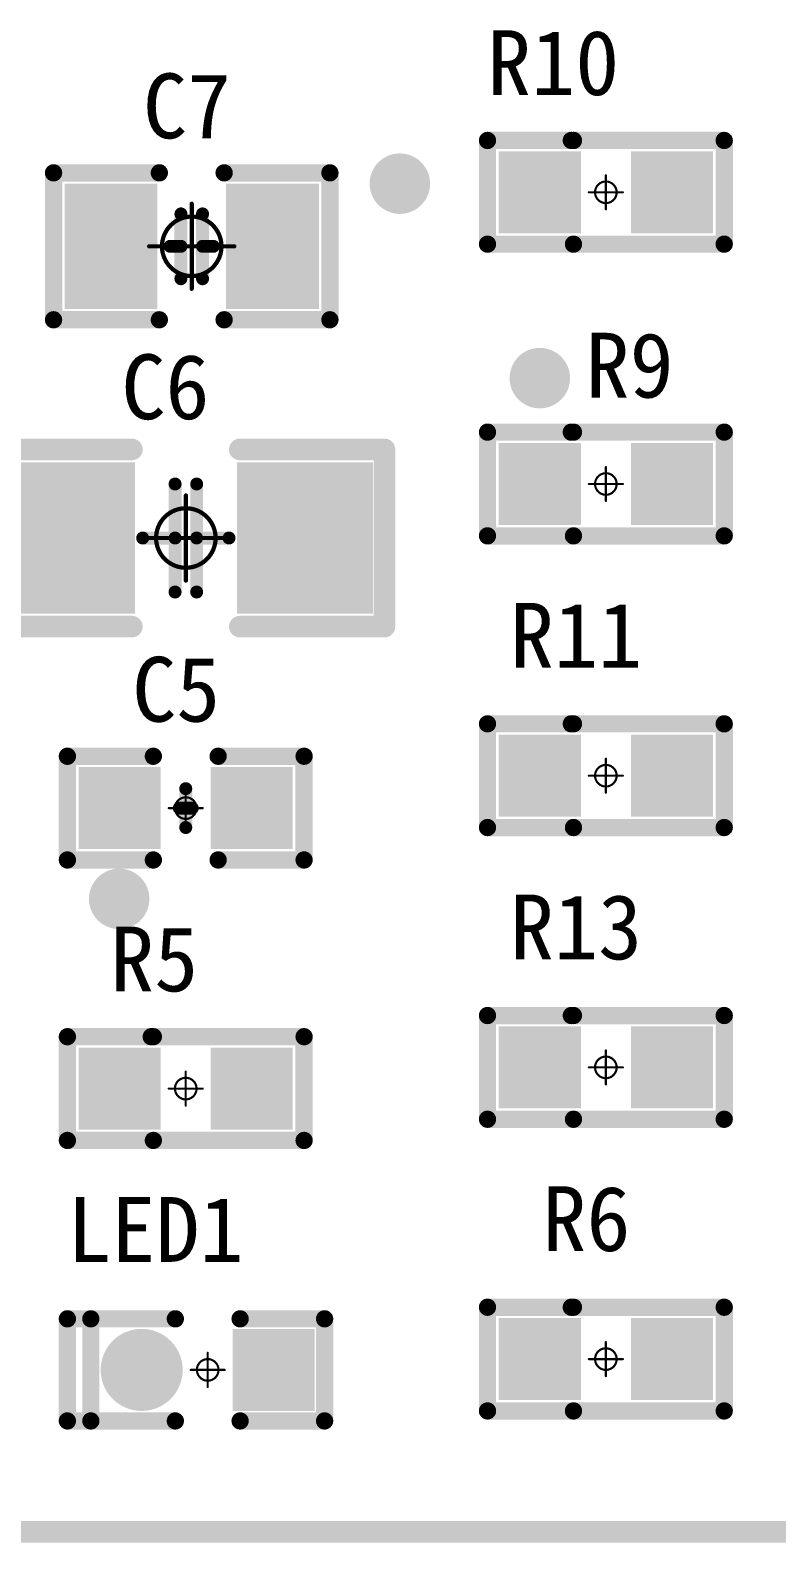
# Model space of a CAD drawing. Header units: millimetres. Extents: x 2.06 to 5.45, y 2.78 to 4.16.
# Drawn here: x 2.838 to 3.184, y 2.925 to 3.625 of the extents above; entities that cross this region are included whole.
import ezdxf

# ---------------------------------------------------------------- set-up
doc = ezdxf.new("R2010")
doc.units = ezdxf.units.MM
doc.header["$MEASUREMENT"] = 0
for name, color, linetype in [('BottomSolder', 6, 'Continuous'), ('Mechanical1', 6, 'Continuous'), ('Mechanical15', 56, 'Continuous'), ('MultiLayer', 9, 'Continuous'), ('TopOverlay', 2, 'Continuous'), ('TopPaste', 8, 'Continuous'), ('TopSolder', 216, 'Continuous'), ('ViaHoleLayer', 16, 'Continuous')]:
    doc.layers.add(name, color=color, linetype=linetype)

# ---------------------------------------------------------------- blocks, each defined once
blk = doc.blocks.new('R_0603_L_7')
at = {"layer": 'Mechanical15', "const_width": 0.001}
for points in [[(0, -0.00787), (0, 0.00787)], [(-0.00787, 0), (0.00787, 0)]]:
    blk.add_lwpolyline(points, dxfattribs=at)
at = {"layer": 'Mechanical15'}
for points, const_width in [([(-0.00025, 0.00787, 1), (0.00025, 0.00787, 1)], 0.0005), ([(-0.00812, 0, 1), (-0.00762, 0, 1)], 0.0005), ([(0.005, 0, 1), (-0.005, 0, 1)], 0.001), ([(-0.00525, 0, 1), (-0.00475, 0, 1)], 0.0005), ([(0.00475, 0, 1), (0.00525, 0, 1)], 0.0005), ([(0.00762, 0, 1), (0.00812, 0, 1)], 0.0005), ([(-0.00025, -0.00787, 1), (0.00025, -0.00787, 1)], 0.0005)]:
    blk.add_lwpolyline(points, format="xyb", close=True, dxfattribs=dict(at, const_width=const_width))
at = {"layer": 'TopOverlay', "const_width": 0.008}
for points in [[(-0.05482, 0.024), (-0.015, 0.024)], [(-0.05482, -0.024), (-0.05482, 0.024)], [(-0.016, 0.024), (0.05482, 0.024)], [(0.05482, -0.024), (0.05482, 0.024)], [(-0.05482, -0.024), (-0.015, -0.024)], [(-0.015, -0.024), (0.05482, -0.024)]]:
    blk.add_lwpolyline(points, dxfattribs=at)
at = {"layer": 'TopOverlay', "const_width": 0.004}
for points in [[(-0.05682, 0.024, 1), (-0.05282, 0.024, 1)], [(-0.05682, 0.024, 1), (-0.05282, 0.024, 1)], [(-0.018, 0.024, 1), (-0.014, 0.024, 1)], [(-0.017, 0.024, 1), (-0.013, 0.024, 1)], [(0.05282, 0.024, 1), (0.05682, 0.024, 1)], [(0.05282, 0.024, 1), (0.05682, 0.024, 1)], [(-0.05682, -0.024, 1), (-0.05282, -0.024, 1)], [(-0.05682, -0.024, 1), (-0.05282, -0.024, 1)], [(-0.017, -0.024, 1), (-0.013, -0.024, 1)], [(-0.017, -0.024, 1), (-0.013, -0.024, 1)], [(0.05282, -0.024, 1), (0.05682, -0.024, 1)], [(0.05282, -0.024, 1), (0.05682, -0.024, 1)]]:
    blk.add_lwpolyline(points, format="xyb", close=True, dxfattribs=at)
at = {"layer": 'TopPaste'}
for points in [[(-0.04559, -0.015), (-0.01559, -0.015), (-0.04559, 0.015), (-0.01559, 0.015)], [(0.01559, -0.015), (0.04559, -0.015), (0.01559, 0.015), (0.04559, 0.015)]]:
    blk.add_solid(points, dxfattribs=at)
at = {"layer": 'TopSolder'}
for points in [[(-0.04959, -0.019), (-0.01159, -0.019), (-0.04959, 0.019), (-0.01159, 0.019)], [(0.01159, -0.019), (0.04959, -0.019), (0.01159, 0.019), (0.04959, 0.019)]]:
    blk.add_solid(points, dxfattribs=at)
blk = doc.blocks.new('R_0603_L_8')
at = {"layer": 'Mechanical15', "const_width": 0.001}
for points in [[(0, -0.00787), (0, 0.00787)], [(-0.00787, 0), (0.00787, 0)]]:
    blk.add_lwpolyline(points, dxfattribs=at)
at = {"layer": 'Mechanical15'}
for points, const_width in [([(-0.00025, 0.00787, 1), (0.00025, 0.00787, 1)], 0.0005), ([(-0.00812, 0, 1), (-0.00762, 0, 1)], 0.0005), ([(0.005, 0, 1), (-0.005, 0, 1)], 0.001), ([(-0.00525, 0, 1), (-0.00475, 0, 1)], 0.0005), ([(0.00475, 0, 1), (0.00525, 0, 1)], 0.0005), ([(0.00762, 0, 1), (0.00812, 0, 1)], 0.0005), ([(-0.00025, -0.00787, 1), (0.00025, -0.00787, 1)], 0.0005)]:
    blk.add_lwpolyline(points, format="xyb", close=True, dxfattribs=dict(at, const_width=const_width))
at = {"layer": 'TopOverlay', "const_width": 0.008}
for points in [[(-0.05482, 0.024), (-0.015, 0.024)], [(-0.05482, -0.024), (-0.05482, 0.024)], [(-0.016, 0.024), (0.05482, 0.024)], [(0.05482, -0.024), (0.05482, 0.024)], [(-0.05482, -0.024), (-0.015, -0.024)], [(-0.015, -0.024), (0.05482, -0.024)]]:
    blk.add_lwpolyline(points, dxfattribs=at)
at = {"layer": 'TopOverlay', "const_width": 0.004}
for points in [[(-0.05682, 0.024, 1), (-0.05282, 0.024, 1)], [(-0.05682, 0.024, 1), (-0.05282, 0.024, 1)], [(-0.018, 0.024, 1), (-0.014, 0.024, 1)], [(-0.017, 0.024, 1), (-0.013, 0.024, 1)], [(0.05282, 0.024, 1), (0.05682, 0.024, 1)], [(0.05282, 0.024, 1), (0.05682, 0.024, 1)], [(-0.05682, -0.024, 1), (-0.05282, -0.024, 1)], [(-0.05682, -0.024, 1), (-0.05282, -0.024, 1)], [(-0.017, -0.024, 1), (-0.013, -0.024, 1)], [(-0.017, -0.024, 1), (-0.013, -0.024, 1)], [(0.05282, -0.024, 1), (0.05682, -0.024, 1)], [(0.05282, -0.024, 1), (0.05682, -0.024, 1)]]:
    blk.add_lwpolyline(points, format="xyb", close=True, dxfattribs=at)
at = {"layer": 'TopPaste'}
for points in [[(-0.04559, -0.015), (-0.01559, -0.015), (-0.04559, 0.015), (-0.01559, 0.015)], [(0.01559, -0.015), (0.04559, -0.015), (0.01559, 0.015), (0.04559, 0.015)]]:
    blk.add_solid(points, dxfattribs=at)
at = {"layer": 'TopSolder'}
for points in [[(-0.04959, -0.019), (-0.01159, -0.019), (-0.04959, 0.019), (-0.01159, 0.019)], [(0.01159, -0.019), (0.04959, -0.019), (0.01159, 0.019), (0.04959, 0.019)]]:
    blk.add_solid(points, dxfattribs=at)
blk = doc.blocks.new('R_0603_L_9')
at = {"layer": 'Mechanical15', "const_width": 0.001}
for points in [[(0, -0.00787), (0, 0.00787)], [(-0.00787, 0), (0.00787, 0)]]:
    blk.add_lwpolyline(points, dxfattribs=at)
at = {"layer": 'Mechanical15'}
for points, const_width in [([(-0.00025, 0.00787, 1), (0.00025, 0.00787, 1)], 0.0005), ([(-0.00812, 0, 1), (-0.00762, 0, 1)], 0.0005), ([(0.005, 0, 1), (-0.005, 0, 1)], 0.001), ([(-0.00525, 0, 1), (-0.00475, 0, 1)], 0.0005), ([(0.00475, 0, 1), (0.00525, 0, 1)], 0.0005), ([(0.00762, 0, 1), (0.00812, 0, 1)], 0.0005), ([(-0.00025, -0.00787, 1), (0.00025, -0.00787, 1)], 0.0005)]:
    blk.add_lwpolyline(points, format="xyb", close=True, dxfattribs=dict(at, const_width=const_width))
at = {"layer": 'TopOverlay', "const_width": 0.008}
for points in [[(-0.05482, 0.024), (-0.015, 0.024)], [(-0.05482, -0.024), (-0.05482, 0.024)], [(-0.016, 0.024), (0.05482, 0.024)], [(0.05482, -0.024), (0.05482, 0.024)], [(-0.05482, -0.024), (-0.015, -0.024)], [(-0.015, -0.024), (0.05482, -0.024)]]:
    blk.add_lwpolyline(points, dxfattribs=at)
at = {"layer": 'TopOverlay', "const_width": 0.004}
for points in [[(-0.05682, 0.024, 1), (-0.05282, 0.024, 1)], [(-0.05682, 0.024, 1), (-0.05282, 0.024, 1)], [(-0.018, 0.024, 1), (-0.014, 0.024, 1)], [(-0.017, 0.024, 1), (-0.013, 0.024, 1)], [(0.05282, 0.024, 1), (0.05682, 0.024, 1)], [(0.05282, 0.024, 1), (0.05682, 0.024, 1)], [(-0.05682, -0.024, 1), (-0.05282, -0.024, 1)], [(-0.05682, -0.024, 1), (-0.05282, -0.024, 1)], [(-0.017, -0.024, 1), (-0.013, -0.024, 1)], [(-0.017, -0.024, 1), (-0.013, -0.024, 1)], [(0.05282, -0.024, 1), (0.05682, -0.024, 1)], [(0.05282, -0.024, 1), (0.05682, -0.024, 1)]]:
    blk.add_lwpolyline(points, format="xyb", close=True, dxfattribs=at)
at = {"layer": 'TopPaste'}
for points in [[(-0.04559, -0.015), (-0.01559, -0.015), (-0.04559, 0.015), (-0.01559, 0.015)], [(0.01559, -0.015), (0.04559, -0.015), (0.01559, 0.015), (0.04559, 0.015)]]:
    blk.add_solid(points, dxfattribs=at)
at = {"layer": 'TopSolder'}
for points in [[(-0.04959, -0.019), (-0.01159, -0.019), (-0.04959, 0.019), (-0.01159, 0.019)], [(0.01159, -0.019), (0.04959, -0.019), (0.01159, 0.019), (0.04959, 0.019)]]:
    blk.add_solid(points, dxfattribs=at)
blk = doc.blocks.new('LED_0603R_10')
at = {"layer": 'Mechanical15', "const_width": 0.001}
for points in [[(0, 0.00787), (0, -0.00788)], [(0.00787, 0), (-0.00788, 0)]]:
    blk.add_lwpolyline(points, dxfattribs=at)
at = {"layer": 'Mechanical15'}
for points, const_width in [([(-0.00025, 0.00787, 1), (0.00025, 0.00787, 1)], 0.0005), ([(-0.00813, 0, 1), (-0.00763, 0, 1)], 0.0005), ([(0.005, 0, 1), (-0.005, 0, 1)], 0.001), ([(-0.00525, 0, 1), (-0.00475, 0, 1)], 0.0005), ([(0.00475, 0, 1), (0.00525, 0, 1)], 0.0005), ([(0.00762, 0, 1), (0.00812, 0, 1)], 0.0005), ([(-0.00025, -0.00788, 1), (0.00025, -0.00788, 1)], 0.0005)]:
    blk.add_lwpolyline(points, format="xyb", close=True, dxfattribs=dict(at, const_width=const_width))
at = {"layer": 'TopOverlay', "const_width": 0.008}
for points in [[(-0.05414, 0.02362), (-0.05414, -0.02363)], [(-0.01501, 0.02362), (-0.05414, 0.02362)], [(0.065, 0.02362), (0.01499, 0.02362)], [(0.05413, 0.02362), (0.05413, -0.02363)], [(0.065, 0.02362), (0.065, -0.02363)], [(-0.01501, -0.02363), (-0.05414, -0.02363)], [(0.065, -0.02363), (0.01499, -0.02363)]]:
    blk.add_lwpolyline(points, dxfattribs=at)
at = {"layer": 'TopOverlay', "const_width": 0.004}
for points in [[(-0.05614, 0.02362, 1), (-0.05214, 0.02362, 1)], [(-0.05614, 0.02362, 1), (-0.05214, 0.02362, 1)], [(-0.01701, 0.02362, 1), (-0.01301, 0.02362, 1)], [(0.01299, 0.02362, 1), (0.01699, 0.02362, 1)], [(0.05213, 0.02362, 1), (0.05613, 0.02362, 1)], [(0.063, 0.02362, 1), (0.067, 0.02362, 1)], [(0.063, 0.02362, 1), (0.067, 0.02362, 1)], [(-0.05614, -0.02363, 1), (-0.05214, -0.02363, 1)], [(-0.05614, -0.02363, 1), (-0.05214, -0.02363, 1)], [(-0.01701, -0.02363, 1), (-0.01301, -0.02363, 1)], [(0.01299, -0.02363, 1), (0.01699, -0.02363, 1)], [(0.05213, -0.02363, 1), (0.05613, -0.02363, 1)], [(0.063, -0.02363, 1), (0.067, -0.02363, 1)], [(0.063, -0.02363, 1), (0.067, -0.02363, 1)]]:
    blk.add_lwpolyline(points, format="xyb", close=True, dxfattribs=at)
at = {"layer": 'TopPaste', "const_width": 0.015}
blk.add_lwpolyline([(0.02309, 0, 1), (0.03809, 0, 1)], format="xyb", close=True, dxfattribs=at)
at = {"layer": 'TopPaste'}
blk.add_solid([(-0.04559, -0.015), (-0.01559, -0.015), (-0.04559, 0.015), (-0.01559, 0.015)], dxfattribs=at)
at = {"layer": 'TopSolder', "const_width": 0.019}
blk.add_lwpolyline([(0.02109, 0, 1), (0.04009, 0, 1)], format="xyb", close=True, dxfattribs=at)
at = {"layer": 'TopSolder'}
blk.add_solid([(-0.04959, -0.019), (-0.01159, -0.019), (-0.04959, 0.019), (-0.01159, 0.019)], dxfattribs=at)
blk = doc.blocks.new('R_0603_L_29')
at = {"layer": 'Mechanical15', "const_width": 0.001}
for points in [[(0, -0.00787), (0, 0.00787)], [(-0.00787, 0), (0.00787, 0)]]:
    blk.add_lwpolyline(points, dxfattribs=at)
at = {"layer": 'Mechanical15'}
for points, const_width in [([(-0.00025, 0.00787, 1), (0.00025, 0.00787, 1)], 0.0005), ([(-0.00812, 0, 1), (-0.00762, 0, 1)], 0.0005), ([(0.005, 0, 1), (-0.005, 0, 1)], 0.001), ([(-0.00525, 0, 1), (-0.00475, 0, 1)], 0.0005), ([(0.00475, 0, 1), (0.00525, 0, 1)], 0.0005), ([(0.00762, 0, 1), (0.00812, 0, 1)], 0.0005), ([(-0.00025, -0.00787, 1), (0.00025, -0.00787, 1)], 0.0005)]:
    blk.add_lwpolyline(points, format="xyb", close=True, dxfattribs=dict(at, const_width=const_width))
at = {"layer": 'TopOverlay', "const_width": 0.008}
for points in [[(-0.05482, 0.024), (-0.015, 0.024)], [(-0.05482, -0.024), (-0.05482, 0.024)], [(-0.016, 0.024), (0.05482, 0.024)], [(0.05482, -0.024), (0.05482, 0.024)], [(-0.05482, -0.024), (-0.015, -0.024)], [(-0.015, -0.024), (0.05482, -0.024)]]:
    blk.add_lwpolyline(points, dxfattribs=at)
at = {"layer": 'TopOverlay', "const_width": 0.004}
for points in [[(-0.05682, 0.024, 1), (-0.05282, 0.024, 1)], [(-0.05682, 0.024, 1), (-0.05282, 0.024, 1)], [(-0.018, 0.024, 1), (-0.014, 0.024, 1)], [(-0.017, 0.024, 1), (-0.013, 0.024, 1)], [(0.05282, 0.024, 1), (0.05682, 0.024, 1)], [(0.05282, 0.024, 1), (0.05682, 0.024, 1)], [(-0.05682, -0.024, 1), (-0.05282, -0.024, 1)], [(-0.05682, -0.024, 1), (-0.05282, -0.024, 1)], [(-0.017, -0.024, 1), (-0.013, -0.024, 1)], [(-0.017, -0.024, 1), (-0.013, -0.024, 1)], [(0.05282, -0.024, 1), (0.05682, -0.024, 1)], [(0.05282, -0.024, 1), (0.05682, -0.024, 1)]]:
    blk.add_lwpolyline(points, format="xyb", close=True, dxfattribs=at)
at = {"layer": 'TopPaste'}
for points in [[(-0.04559, -0.015), (-0.01559, -0.015), (-0.04559, 0.015), (-0.01559, 0.015)], [(0.01559, -0.015), (0.04559, -0.015), (0.01559, 0.015), (0.04559, 0.015)]]:
    blk.add_solid(points, dxfattribs=at)
at = {"layer": 'TopSolder'}
for points in [[(-0.04959, -0.019), (-0.01159, -0.019), (-0.04959, 0.019), (-0.01159, 0.019)], [(0.01159, -0.019), (0.04959, -0.019), (0.01159, 0.019), (0.04959, 0.019)]]:
    blk.add_solid(points, dxfattribs=at)
blk = doc.blocks.new('R_0603_L_30')
at = {"layer": 'Mechanical15', "const_width": 0.001}
for points in [[(0, -0.00787), (0, 0.00787)], [(-0.00787, 0), (0.00787, 0)]]:
    blk.add_lwpolyline(points, dxfattribs=at)
at = {"layer": 'Mechanical15'}
for points, const_width in [([(-0.00025, 0.00787, 1), (0.00025, 0.00787, 1)], 0.0005), ([(-0.00812, 0, 1), (-0.00762, 0, 1)], 0.0005), ([(0.005, 0, 1), (-0.005, 0, 1)], 0.001), ([(-0.00525, 0, 1), (-0.00475, 0, 1)], 0.0005), ([(0.00475, 0, 1), (0.00525, 0, 1)], 0.0005), ([(0.00762, 0, 1), (0.00812, 0, 1)], 0.0005), ([(-0.00025, -0.00787, 1), (0.00025, -0.00787, 1)], 0.0005)]:
    blk.add_lwpolyline(points, format="xyb", close=True, dxfattribs=dict(at, const_width=const_width))
at = {"layer": 'TopOverlay', "const_width": 0.008}
for points in [[(-0.05482, 0.024), (-0.015, 0.024)], [(-0.05482, -0.024), (-0.05482, 0.024)], [(-0.016, 0.024), (0.05482, 0.024)], [(0.05482, -0.024), (0.05482, 0.024)], [(-0.05482, -0.024), (-0.015, -0.024)], [(-0.015, -0.024), (0.05482, -0.024)]]:
    blk.add_lwpolyline(points, dxfattribs=at)
at = {"layer": 'TopOverlay', "const_width": 0.004}
for points in [[(-0.05682, 0.024, 1), (-0.05282, 0.024, 1)], [(-0.05682, 0.024, 1), (-0.05282, 0.024, 1)], [(-0.018, 0.024, 1), (-0.014, 0.024, 1)], [(-0.017, 0.024, 1), (-0.013, 0.024, 1)], [(0.05282, 0.024, 1), (0.05682, 0.024, 1)], [(0.05282, 0.024, 1), (0.05682, 0.024, 1)], [(-0.05682, -0.024, 1), (-0.05282, -0.024, 1)], [(-0.05682, -0.024, 1), (-0.05282, -0.024, 1)], [(-0.017, -0.024, 1), (-0.013, -0.024, 1)], [(-0.017, -0.024, 1), (-0.013, -0.024, 1)], [(0.05282, -0.024, 1), (0.05682, -0.024, 1)], [(0.05282, -0.024, 1), (0.05682, -0.024, 1)]]:
    blk.add_lwpolyline(points, format="xyb", close=True, dxfattribs=at)
at = {"layer": 'TopPaste'}
for points in [[(-0.04559, -0.015), (-0.01559, -0.015), (-0.04559, 0.015), (-0.01559, 0.015)], [(0.01559, -0.015), (0.04559, -0.015), (0.01559, 0.015), (0.04559, 0.015)]]:
    blk.add_solid(points, dxfattribs=at)
at = {"layer": 'TopSolder'}
for points in [[(-0.04959, -0.019), (-0.01159, -0.019), (-0.04959, 0.019), (-0.01159, 0.019)], [(0.01159, -0.019), (0.04959, -0.019), (0.01159, 0.019), (0.04959, 0.019)]]:
    blk.add_solid(points, dxfattribs=at)
blk = doc.blocks.new('R_0603_L_33')
at = {"layer": 'Mechanical15', "const_width": 0.001}
for points in [[(0, -0.00787), (0, 0.00787)], [(-0.00787, 0), (0.00787, 0)]]:
    blk.add_lwpolyline(points, dxfattribs=at)
at = {"layer": 'Mechanical15'}
for points, const_width in [([(-0.00025, 0.00787, 1), (0.00025, 0.00787, 1)], 0.0005), ([(-0.00812, 0, 1), (-0.00762, 0, 1)], 0.0005), ([(0.005, 0, 1), (-0.005, 0, 1)], 0.001), ([(-0.00525, 0, 1), (-0.00475, 0, 1)], 0.0005), ([(0.00475, 0, 1), (0.00525, 0, 1)], 0.0005), ([(0.00762, 0, 1), (0.00812, 0, 1)], 0.0005), ([(-0.00025, -0.00787, 1), (0.00025, -0.00787, 1)], 0.0005)]:
    blk.add_lwpolyline(points, format="xyb", close=True, dxfattribs=dict(at, const_width=const_width))
at = {"layer": 'TopOverlay', "const_width": 0.008}
for points in [[(-0.05482, 0.024), (-0.015, 0.024)], [(-0.05482, -0.024), (-0.05482, 0.024)], [(-0.016, 0.024), (0.05482, 0.024)], [(0.05482, -0.024), (0.05482, 0.024)], [(-0.05482, -0.024), (-0.015, -0.024)], [(-0.015, -0.024), (0.05482, -0.024)]]:
    blk.add_lwpolyline(points, dxfattribs=at)
at = {"layer": 'TopOverlay', "const_width": 0.004}
for points in [[(-0.05682, 0.024, 1), (-0.05282, 0.024, 1)], [(-0.05682, 0.024, 1), (-0.05282, 0.024, 1)], [(-0.018, 0.024, 1), (-0.014, 0.024, 1)], [(-0.017, 0.024, 1), (-0.013, 0.024, 1)], [(0.05282, 0.024, 1), (0.05682, 0.024, 1)], [(0.05282, 0.024, 1), (0.05682, 0.024, 1)], [(-0.05682, -0.024, 1), (-0.05282, -0.024, 1)], [(-0.05682, -0.024, 1), (-0.05282, -0.024, 1)], [(-0.017, -0.024, 1), (-0.013, -0.024, 1)], [(-0.017, -0.024, 1), (-0.013, -0.024, 1)], [(0.05282, -0.024, 1), (0.05682, -0.024, 1)], [(0.05282, -0.024, 1), (0.05682, -0.024, 1)]]:
    blk.add_lwpolyline(points, format="xyb", close=True, dxfattribs=at)
at = {"layer": 'TopPaste'}
for points in [[(-0.04559, -0.015), (-0.01559, -0.015), (-0.04559, 0.015), (-0.01559, 0.015)], [(0.01559, -0.015), (0.04559, -0.015), (0.01559, 0.015), (0.04559, 0.015)]]:
    blk.add_solid(points, dxfattribs=at)
at = {"layer": 'TopSolder'}
for points in [[(-0.04959, -0.019), (-0.01159, -0.019), (-0.04959, 0.019), (-0.01159, 0.019)], [(0.01159, -0.019), (0.04959, -0.019), (0.01159, 0.019), (0.04959, 0.019)]]:
    blk.add_solid(points, dxfattribs=at)
blk = doc.blocks.new('C_0805_L_44')
at = {"layer": 'Mechanical15'}
for points, const_width in [([(0.01378, 0, 1), (-0.01378, 0, 1)], 0.00197), ([(0.01378, 0, 1), (-0.01378, 0, 1)], 0.00197), ([(-0.00049, 0.01968, 1), (0.00049, 0.01968, 1)], 0.000984), ([(-0.00049, 0.01968, 1), (0.00049, 0.01968, 1)], 0.000984), ([(-0.02018, 0, 1), (-0.01919, 0, 1)], 0.000984), ([(-0.02018, 0, 1), (-0.01919, 0, 1)], 0.000984), ([(-0.01427, 0, 1), (-0.01329, 0, 1)], 0.000984), ([(-0.01427, 0, 1), (-0.01329, 0, 1)], 0.000984), ([(0.01329, 0, 1), (0.01427, 0, 1)], 0.000984), ([(0.01329, 0, 1), (0.01427, 0, 1)], 0.000984), ([(0.01919, 0, 1), (0.02018, 0, 1)], 0.000984), ([(0.01919, 0, 1), (0.02018, 0, 1)], 0.000984), ([(-0.00049, -0.01969, 1), (0.00049, -0.01969, 1)], 0.000984), ([(-0.00049, -0.01969, 1), (0.00049, -0.01969, 1)], 0.000984)]:
    blk.add_lwpolyline(points, format="xyb", close=True, dxfattribs=dict(at, const_width=const_width))
at = {"layer": 'Mechanical15', "const_width": 0.00197}
for points in [[(0, 0.01968), (0, -0.01969)], [(0, 0.01968), (0, -0.01969)], [(0.01969, 0), (-0.01968, 0)], [(0.01969, 0), (-0.01968, 0)]]:
    blk.add_lwpolyline(points, dxfattribs=at)
at = {"layer": 'TopOverlay'}
for points, const_width in [([(-0.064, 0.034), (-0.064, -0.034)], 0.008), ([(-0.015, 0.034), (-0.064, 0.034)], 0.008), ([(0.064, 0.034), (0.015, 0.034)], 0.008), ([(0.064, 0.034), (0.064, -0.034)], 0.008), ([(-0.005, 0.015), (-0.005, -0.015)], 0.006), ([(0.005, 0.015), (0.005, -0.015)], 0.006), ([(-0.005, 0), (-0.01, 0)], 0.006), ([(0.01, 0), (0.005, 0)], 0.006), ([(-0.015, -0.034), (-0.064, -0.034)], 0.008), ([(0.064, -0.034), (0.015, -0.034)], 0.008)]:
    blk.add_lwpolyline(points, dxfattribs=dict(at, const_width=const_width))
for points, const_width in [([(-0.066, 0.034, 1), (-0.062, 0.034, 1)], 0.004), ([(-0.066, 0.034, 1), (-0.062, 0.034, 1)], 0.004), ([(-0.017, 0.034, 1), (-0.013, 0.034, 1)], 0.004), ([(0.013, 0.034, 1), (0.017, 0.034, 1)], 0.004), ([(0.062, 0.034, 1), (0.066, 0.034, 1)], 0.004), ([(0.062, 0.034, 1), (0.066, 0.034, 1)], 0.004), ([(-0.0065, 0.015, 1), (-0.0035, 0.015, 1)], 0.003), ([(0.0035, 0.015, 1), (0.0065, 0.015, 1)], 0.003), ([(-0.0115, 0, 1), (-0.0085, 0, 1)], 0.003), ([(-0.0065, 0, 1), (-0.0035, 0, 1)], 0.003), ([(0.0035, 0, 1), (0.0065, 0, 1)], 0.003), ([(0.0085, 0, 1), (0.0115, 0, 1)], 0.003), ([(-0.0065, -0.015, 1), (-0.0035, -0.015, 1)], 0.003), ([(0.0035, -0.015, 1), (0.0065, -0.015, 1)], 0.003), ([(-0.066, -0.034, 1), (-0.062, -0.034, 1)], 0.004), ([(-0.066, -0.034, 1), (-0.062, -0.034, 1)], 0.004), ([(-0.017, -0.034, 1), (-0.013, -0.034, 1)], 0.004), ([(0.013, -0.034, 1), (0.017, -0.034, 1)], 0.004), ([(0.062, -0.034, 1), (0.066, -0.034, 1)], 0.004), ([(0.062, -0.034, 1), (0.066, -0.034, 1)], 0.004)]:
    blk.add_lwpolyline(points, format="xyb", close=True, dxfattribs=dict(at, const_width=const_width))
at = {"layer": 'TopPaste'}
for points in [[(-0.0199, -0.025), (-0.0199, 0.025), (-0.0549, -0.025), (-0.0549, 0.025)], [(0.0549, -0.025), (0.0549, 0.025), (0.0199, -0.025), (0.0199, 0.025)]]:
    blk.add_solid(points, dxfattribs=at)
at = {"layer": 'TopSolder'}
for points in [[(-0.0159, -0.029), (-0.0159, 0.029), (-0.0589, -0.029), (-0.0589, 0.029)], [(0.0589, -0.029), (0.0589, 0.029), (0.0159, -0.029), (0.0159, 0.029)]]:
    blk.add_solid(points, dxfattribs=at)
blk = doc.blocks.new('C_1206_L_45')
at = {"layer": 'Mechanical15'}
for points, const_width in [([(0.01378, 0, 1), (-0.01378, 0, 1)], 0.00197), ([(-0.00049, 0.01968, 1), (0.00049, 0.01968, 1)], 0.000984), ([(-0.02018, 0, 1), (-0.01919, 0, 1)], 0.000984), ([(-0.01427, 0, 1), (-0.01329, 0, 1)], 0.000984), ([(0.01329, 0, 1), (0.01427, 0, 1)], 0.000984), ([(0.01919, 0, 1), (0.02018, 0, 1)], 0.000984), ([(-0.00049, -0.01969, 1), (0.00049, -0.01969, 1)], 0.000984)]:
    blk.add_lwpolyline(points, format="xyb", close=True, dxfattribs=dict(at, const_width=const_width))
at = {"layer": 'Mechanical15', "const_width": 0.00197}
for points in [[(0, 0.01968), (0, -0.01969)], [(0.01969, 0), (-0.01968, 0)]]:
    blk.add_lwpolyline(points, dxfattribs=at)
at = {"layer": 'TopOverlay'}
for points, const_width in [([(-0.092, 0.041), (-0.092, -0.041)], 0.01), ([(-0.025, 0.041), (-0.092, 0.041)], 0.01), ([(0.092, 0.041), (0.025, 0.041)], 0.01), ([(0.092, 0.041), (0.092, -0.041)], 0.01), ([(-0.005, 0.025), (-0.005, -0.025)], 0.006), ([(0.005, 0.025), (0.005, -0.025)], 0.006), ([(-0.005, 0), (-0.02, 0)], 0.006), ([(0.02, 0), (0.005, 0)], 0.006), ([(-0.025, -0.041), (-0.092, -0.041)], 0.01), ([(0.092, -0.041), (0.025, -0.041)], 0.01)]:
    blk.add_lwpolyline(points, dxfattribs=dict(at, const_width=const_width))
for points, const_width in [([(-0.0945, 0.041, 1), (-0.0895, 0.041, 1)], 0.005), ([(-0.0945, 0.041, 1), (-0.0895, 0.041, 1)], 0.005), ([(-0.0275, 0.041, 1), (-0.0225, 0.041, 1)], 0.005), ([(0.0225, 0.041, 1), (0.0275, 0.041, 1)], 0.005), ([(0.0895, 0.041, 1), (0.0945, 0.041, 1)], 0.005), ([(0.0895, 0.041, 1), (0.0945, 0.041, 1)], 0.005), ([(-0.0065, 0.025, 1), (-0.0035, 0.025, 1)], 0.003), ([(0.0035, 0.025, 1), (0.0065, 0.025, 1)], 0.003), ([(-0.0215, 0, 1), (-0.0185, 0, 1)], 0.003), ([(-0.0065, 0, 1), (-0.0035, 0, 1)], 0.003), ([(0.0035, 0, 1), (0.0065, 0, 1)], 0.003), ([(0.0185, 0, 1), (0.0215, 0, 1)], 0.003), ([(-0.0065, -0.025, 1), (-0.0035, -0.025, 1)], 0.003), ([(0.0035, -0.025, 1), (0.0065, -0.025, 1)], 0.003), ([(-0.0945, -0.041, 1), (-0.0895, -0.041, 1)], 0.005), ([(-0.0945, -0.041, 1), (-0.0895, -0.041, 1)], 0.005), ([(-0.0275, -0.041, 1), (-0.0225, -0.041, 1)], 0.005), ([(0.0225, -0.041, 1), (0.0275, -0.041, 1)], 0.005), ([(0.0895, -0.041, 1), (0.0945, -0.041, 1)], 0.005), ([(0.0895, -0.041, 1), (0.0945, -0.041, 1)], 0.005)]:
    blk.add_lwpolyline(points, format="xyb", close=True, dxfattribs=dict(at, const_width=const_width))
at = {"layer": 'TopPaste'}
for points in [[(-0.08262, -0.031), (-0.02762, -0.031), (-0.08262, 0.031), (-0.02762, 0.031)], [(0.08261, 0.031), (0.02761, 0.031), (0.08261, -0.031), (0.02761, -0.031)]]:
    blk.add_solid(points, dxfattribs=at)
at = {"layer": 'TopSolder'}
for points in [[(-0.08662, -0.035), (-0.02362, -0.035), (-0.08662, 0.035), (-0.02362, 0.035)], [(0.08661, 0.035), (0.02361, 0.035), (0.08661, -0.035), (0.02361, -0.035)]]:
    blk.add_solid(points, dxfattribs=at)
blk = doc.blocks.new('C_0603_L_46')
at = {"layer": 'Mechanical15', "const_width": 0.001}
for points in [[(0, -0.00787), (0, 0.00787)], [(-0.00787, 0), (0.00787, 0)]]:
    blk.add_lwpolyline(points, dxfattribs=at)
at = {"layer": 'Mechanical15'}
for points, const_width in [([(-0.00025, 0.00787, 1), (0.00025, 0.00787, 1)], 0.0005), ([(-0.00812, 0, 1), (-0.00762, 0, 1)], 0.0005), ([(0.005, 0, 1), (-0.005, 0, 1)], 0.001), ([(-0.00525, 0, 1), (-0.00475, 0, 1)], 0.0005), ([(0.00475, 0, 1), (0.00525, 0, 1)], 0.0005), ([(0.00762, 0, 1), (0.00812, 0, 1)], 0.0005), ([(-0.00025, -0.00787, 1), (0.00025, -0.00787, 1)], 0.0005)]:
    blk.add_lwpolyline(points, format="xyb", close=True, dxfattribs=dict(at, const_width=const_width))
at = {"layer": 'TopOverlay'}
for points, const_width in [([(-0.05482, 0.024), (-0.015, 0.024)], 0.008), ([(-0.05482, -0.024), (-0.05482, 0.024)], 0.008), ([(0.015, 0.024), (0.05482, 0.024)], 0.008), ([(0.05482, -0.024), (0.05482, 0.024)], 0.008), ([(0, -0.009), (0, 0.009)], 0.006), ([(-0.003, 0), (0, 0)], 0.006), ([(0, 0), (0.003, 0)], 0.006), ([(-0.05482, -0.024), (-0.015, -0.024)], 0.008), ([(0.015, -0.024), (0.05482, -0.024)], 0.008)]:
    blk.add_lwpolyline(points, dxfattribs=dict(at, const_width=const_width))
for points, const_width in [([(-0.05682, 0.024, 1), (-0.05282, 0.024, 1)], 0.004), ([(-0.05682, 0.024, 1), (-0.05282, 0.024, 1)], 0.004), ([(-0.017, 0.024, 1), (-0.013, 0.024, 1)], 0.004), ([(0.013, 0.024, 1), (0.017, 0.024, 1)], 0.004), ([(0.05282, 0.024, 1), (0.05682, 0.024, 1)], 0.004), ([(0.05282, 0.024, 1), (0.05682, 0.024, 1)], 0.004), ([(-0.0015, 0.009, 1), (0.0015, 0.009, 1)], 0.003), ([(-0.0045, 0, 1), (-0.0015, 0, 1)], 0.003), ([(-0.0015, 0, 1), (0.0015, 0, 1)], 0.003), ([(-0.0015, 0, 1), (0.0015, 0, 1)], 0.003), ([(0.0015, 0, 1), (0.0045, 0, 1)], 0.003), ([(-0.0015, -0.009, 1), (0.0015, -0.009, 1)], 0.003), ([(-0.05682, -0.024, 1), (-0.05282, -0.024, 1)], 0.004), ([(-0.05682, -0.024, 1), (-0.05282, -0.024, 1)], 0.004), ([(-0.017, -0.024, 1), (-0.013, -0.024, 1)], 0.004), ([(0.013, -0.024, 1), (0.017, -0.024, 1)], 0.004), ([(0.05282, -0.024, 1), (0.05682, -0.024, 1)], 0.004), ([(0.05282, -0.024, 1), (0.05682, -0.024, 1)], 0.004)]:
    blk.add_lwpolyline(points, format="xyb", close=True, dxfattribs=dict(at, const_width=const_width))
at = {"layer": 'TopPaste'}
for points in [[(-0.04559, -0.015), (-0.01559, -0.015), (-0.04559, 0.015), (-0.01559, 0.015)], [(0.01559, -0.015), (0.04559, -0.015), (0.01559, 0.015), (0.04559, 0.015)]]:
    blk.add_solid(points, dxfattribs=at)
at = {"layer": 'TopSolder'}
for points in [[(-0.04959, -0.019), (-0.01159, -0.019), (-0.04959, 0.019), (-0.01159, 0.019)], [(0.01159, -0.019), (0.04959, -0.019), (0.01159, 0.019), (0.04959, 0.019)]]:
    blk.add_solid(points, dxfattribs=at)

msp = doc.modelspace()

# ---------------------------------------------------------------- linework, layer by layer
at = {"layer": 'BottomSolder', "const_width": 0.014}
for points in [[(3.002, 3.554, 1), (3.016, 3.554, 1)], [(3.06682, 3.464, 1), (3.08082, 3.464, 1)], [(2.872, 3.223, 1), (2.886, 3.223, 1)]]:
    msp.add_lwpolyline(points, format="xyb", close=True, dxfattribs=at)
at = {"layer": 'Mechanical1', "const_width": 0.01}
msp.add_lwpolyline([(2.165, 2.93), (5.38, 2.93)], dxfattribs=at)
at = {"layer": 'MultiLayer', "const_width": 0.01}
for points in [[(3.004, 3.554, 1), (3.014, 3.554, 1)], [(3.06882, 3.464, 1), (3.07882, 3.464, 1)], [(2.874, 3.223, 1), (2.884, 3.223, 1)]]:
    msp.add_lwpolyline(points, format="xyb", close=True, dxfattribs=at)
at = {"layer": 'TopSolder', "const_width": 0.014}
for points in [[(3.002, 3.554, 1), (3.016, 3.554, 1)], [(3.06682, 3.464, 1), (3.08082, 3.464, 1)], [(2.872, 3.223, 1), (2.886, 3.223, 1)]]:
    msp.add_lwpolyline(points, format="xyb", close=True, dxfattribs=at)
at = {"layer": 'ViaHoleLayer', "const_width": 0.0075}
for points in [[(3.00525, 3.554, 1), (3.01275, 3.554, 1)], [(3.07007, 3.464, 1), (3.07757, 3.464, 1)], [(2.87525, 3.223, 1), (2.88275, 3.223, 1)]]:
    msp.add_lwpolyline(points, format="xyb", close=True, dxfattribs=at)

# ---------------------------------------------------------------- block references
for name, p, rotation in [('R_0603_L_7', (3.10441, 3.55), 360), ('C_0805_L_44', (2.9126, 3.525), 180), ('C_1206_L_45', (2.90988, 3.39), 180), ('R_0603_L_9', (2.90983, 3.13519), 360), ('R_0603_L_8', (3.10441, 3.01), 360), ('LED_0603R_10', (2.92, 3.005), 180)]:
    msp.add_blockref(name, p, dxfattribs=dict(rotation=rotation))
for name, p in [('R_0603_L_33', (3.10441, 3.415)), ('R_0603_L_30', (3.10441, 3.28)), ('C_0603_L_46', (2.90983, 3.265)), ('R_0603_L_29', (3.10441, 3.145))]:
    msp.add_blockref(name, p)

# ---------------------------------------------------------------- texts
at = {"layer": 'TopOverlay'}
for s, p in [('R10', (3.04941, 3.595)), ('C7', (2.89, 3.575)), ('R9', (3.095, 3.455)), ('C6', (2.88, 3.445)), ('R11', (3.06, 3.33)), ('C5', (2.885, 3.305)), ('R13', (3.06, 3.195)), ('R5', (2.87483, 3.18019)), ('R6', (3.075, 3.06)), ('LED1', (2.855, 3.055))]:
    msp.add_text(s, height=0.03, dxfattribs=at).set_placement(p)

doc.saveas('drawing.dxf')
